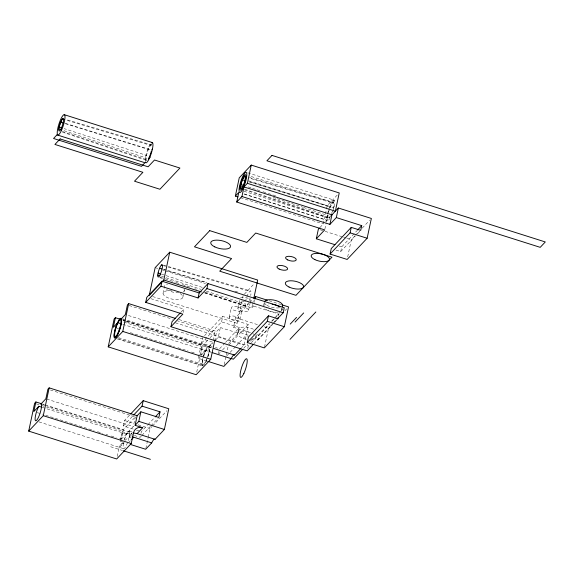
<?xml version="1.0" encoding="UTF-8"?>
<svg xmlns="http://www.w3.org/2000/svg" width="574" height="574" viewBox="0 0 574 574"><rect width="100%" height="100%" fill="white"/><g stroke="black" fill="none" stroke-linecap="round" stroke-linejoin="round"><path stroke-width="0.43" stroke-dasharray="2.87 2.15" d="M327.065 217.037L327.991 215.135M150.89 144.218L150.646 145.365L65.773 120.002M332.92 200.742L332.461 202.952L329.792 208.039M132.321 432.48L130.212 434.834L129.329 437.087L129.781 431.971A9.765 2.117 -72.4 0 0 124.565 438.744L124.206 439.842M120.497 439.44L122.585 431.16L46.573 407.088M133.168 429.058L123.367 425.951L124.529 420.477L129.961 414.729M117.204 456.452L118.997 448.036L123.223 443.551L123.482 442.669M120.547 440.739L122.585 431.16M119.614 438.694L121.308 439.232L123.345 429.653L135.371 416.918L50.455 390.019M121.308 439.232L126.28 433.958A8.789 1.909 -72.4 0 1 128.361 431.763L133.333 426.489L135.371 416.918M163.045 293.221L164.501 286.383A10.117 4.047 12 0 1 167.508 284.137M140.996 433.255L141.34 431.641L147.367 425.255M145.861 448.409L148.063 438.055M148.243 437.194L150.079 428.57L151.888 426.654M182.884 297.11L183.795 292.833M183.974 291.979L184.34 290.272M183.185 312.464L183.888 309.135L150.991 298.71M206.834 361.017L198.317 358.32L200.355 348.741L202.084 346.904L122.657 321.749M212.179 346.452L201.56 343.087L202.722 337.612M196.724 372.117L200.046 356.483M200.419 354.739L202.084 346.904M207.63 340.332L202.852 345.397L200.814 354.976L205.133 350.391A9.765 2.117 -72.4 0 1 208.513 346.818L212.832 342.233L127.923 315.341M213.205 340.497L214.87 332.662L177.517 320.83M214.611 341.049L216.649 331.471L220.359 327.539L238.332 333.229L239.537 327.575L221.564 321.885L207.623 336.658M215.673 339.923L218.328 337.117L220.359 327.539M221.564 321.885L222.726 316.41L248.277 324.504L243.871 345.204L241.546 347.672M218.5 353.627L219.017 351.202M229.256 317.343L231.293 307.764M224.233 364.684L228.265 345.706M250.443 332.611L233.503 327.245L235.541 317.673L248.664 303.761M237.873 308.216L239.903 298.638M233.503 327.245L237.213 323.313L241.833 301.58M242.572 298.1L243.125 295.495M239.954 319.438L241.991 309.867M237.614 333.681L238.519 329.433M248.571 310.312L250.601 300.74M204.803 292.998L251.778 307.879L252.517 304.399M252.703 303.524L253.629 299.176M251.778 307.879L253.507 306.042L254.246 302.563M254.433 301.694L254.806 299.951M247.746 348.375L248.277 345.878L250.716 343.295M255.954 337.275L256.499 334.728M263.645 305.433L264.37 302.032M252.388 338.294L257.913 340.038L258.917 335.295L269.83 323.736M264.506 347.055L268.532 328.12L272.169 324.267M278.591 315.678L278.928 314.093L253.507 306.042M281.805 309.881L282.351 307.327M320.012 227.448L323.334 223.932L327.209 205.686L338.029 194.22M324.891 229.019L326.19 222.927M326.369 222.059L326.742 220.316L243.9 194.077M335.991 250.077L340.719 251.577L341.731 246.834L356.885 230.777M347.686 256.872L351.338 239.659L354.976 235.806M123.223 443.551L123.41 442.726M129.329 437.087L131.977 434.281M328.421 212.631L329.031 210.314M151.694 144.225L151.493 144.906L66.103 119.514M333.996 200.111L333.3 202.493L332.461 202.952L250.034 178.32M145.251 159.457L146.14 157.965L63.334 130.485M124.831 440.43L127.765 438.106L131.324 436.986M180.918 312.278L183.888 309.135M204.538 335.682L222.726 316.41M244.337 294.211L254.655 283.276M123.367 425.951L133.017 415.727M201.56 343.087L207.013 337.304M210.091 337.727L214.87 332.662M334.212 206.74L333.437 207.566L248.908 181.463M325.609 221.521L330.208 216.642M249.812 302.548L253.242 298.911M198.317 358.32L199.472 357.093M201.194 355.27L205.643 350.556L210.436 352.07M207.601 357.322A9.765 2.117 -72.4 0 0 209.022 346.976L212.897 342.865M120.554 444.95L123.353 441.987M129.243 441.951L130.363 440.767M147.97 424.616L154.607 417.585M224.986 342.994L219.526 348.777L215.444 347.485M225.589 342.355L239.537 327.575M141.347 436.018L140.135 437.295L134.416 435.487M141.95 435.379L150.388 426.432M150.991 425.793L158.23 418.123M218.931 353.792L220.143 352.508M222.569 349.932L226.206 346.079M228.631 343.51L238.332 333.229M152.49 426.016L166.962 410.675M228.875 345.06L248.277 324.504M226.508 356.189L229.543 352.974M230.145 352.336L235.605 346.553M236.208 345.907L245.909 335.632L247.566 336.156M243.656 348.267L247.896 343.769M250.321 341.2L253.349 337.986M251.326 342.642L269.012 323.901M271.452 321.311L275.111 317.436M275.721 316.791L280.6 311.617M281.21 310.972L283.649 308.389M272.255 321.16L274.078 319.237M274.681 318.592L278.928 314.093M355.586 235.161L359.224 231.308M362.251 228.093L369.527 220.38M272.772 323.621L276.41 319.768M284.898 310.771L286.72 308.848M340.719 251.577L355.27 236.158M357.695 233.589L360.12 231.021M253.923 343.769L273.439 323.083M274.049 322.437L276.489 319.847M257.913 340.038L272.463 324.619M274.889 322.05L276.704 320.12M145.767 156.2L146.535 155.411L64.159 128.626M130.793 434.102L132.006 433.27M249.453 177.553L333.3 202.493L250.429 176.247M163.561 265.102L250.486 290.953M163.92 265.791L165.628 266.3M167.96 267.003L249.647 291.413M65.522 123.396L150.84 149.742M65.328 123.697L148.386 149.427L148.171 148.436M248.729 181.771L330.194 207.006L329.978 206.016M163.726 269.192L206.389 282.365M234.831 291.147L239.566 292.611M163.533 269.493L165.118 269.988M167.472 270.713L206.934 282.939M247.724 172.788L334.168 200.161M248.635 180.803L327.209 205.686M243.964 191.257L328.515 218.041M244.086 193.897L327.675 220.387M240.492 197.693L323.334 223.932M320.041 229.744L324.274 231.085M325.121 231.351L342.879 236.976M343.726 237.249L346.266 238.052M347.112 238.318L351.338 239.659M339.191 246.031L341.731 246.834M269.077 300.754L280.923 304.507M155.159 267.635L157.721 268.445M162.844 270.067L164.551 270.612M165.405 270.878L205.549 283.592M235.541 317.673L258.379 324.906M264.298 326.778L268.532 328.12M152.662 296.536L237.213 323.313M257.224 334.764L258.917 335.295M179.074 319.567L216.649 331.471M129.107 305.497L172.422 319.216M175.4 322.796L248.277 345.878M218.328 337.117L243.871 345.204M122.635 318.828L208.893 346.151M208.269 346.603L211.627 347.672M122.614 319.61L208.513 346.818M209.022 346.976L211.576 347.787M123.03 320.12L125.577 320.923M126.431 321.196L202.852 345.397M123.008 320.622L125.57 321.433M126.423 321.705L208.412 347.672M200.355 348.741L210.974 352.106M122.771 324.303L205.133 350.391M116.752 328.35L120.145 329.426M130.341 332.655L174.503 346.639M177.904 347.715L188.093 350.944M191.494 352.02L194.887 353.096M118.596 337.67L203.146 364.447M118.337 338.61L202.895 365.387M117.261 338.925L202.672 365.975M124.529 420.477L133.9 423.447M138.155 424.796L150.079 428.57M46.716 399.059L133.333 426.489M136.44 430.091L139.704 431.124M129.272 431.024L131.826 431.835M42.677 404.103L44.377 404.641M45.224 404.914L123.345 429.653M128.361 431.763L128.992 431.964L46.781 405.926M42.576 404.591L46.15 405.725M36.32 403.845L45.719 406.815M122.169 431.605L133.606 435.228M42.218 407.339L126.28 433.958M37.245 412.606L42.34 414.22M45.741 415.296L94.136 430.622M97.537 431.698L102.631 433.313M106.025 434.389L107.725 434.927M111.119 436.003L116.213 437.618M120.131 441.184L123.539 442.26M39.01 421.897L123.568 448.674M110.624 446.737L122.47 450.49M248.169 186.923L251.096 187.877M252.574 188.358L256.277 189.564M257.023 189.8L260.008 190.776M263.007 191.752L266.781 192.979M268.302 193.474L272.105 194.708M272.872 194.959L277.486 196.459M161.466 274.121L165.355 275.384M166.087 275.628L202.457 287.452M273.339 197.427L275.757 198.231M277.35 198.755L302.785 207.192M303.524 207.436L327.948 215.544M161.567 276.281L163.855 277.034M166.101 277.78L200.857 289.318M206.31 291.126L245.141 304.005M244.818 189.284L329.347 217.56M62.222 131.439L146.75 159.715M159.658 276.962L162.786 278.01M165.133 278.792L175.307 282.2M176.089 282.458L180.788 284.03M182.353 284.553L191.745 287.696M194.873 288.744L196.444 289.267M205.054 292.144L246.533 306.021M244.33 189.743L328.414 218.012M62.516 132.156L146.6 160.433M159.83 277.637L163.203 278.77M204.509 292.661L245.6 306.473M124.551 439.469A8.789 1.909 -72.4 0 1 129.451 432.947A8.789 1.909 -72.4 0 1 125.548 446.888A8.789 1.909 -72.4 0 1 123.668 442.604M118.997 448.036A8.144 7.247 43.3 0 1 125.225 442.769M203.813 355.966A8.789 1.909 -72.4 0 1 208.914 348.461A8.789 1.909 -72.4 0 1 205.148 362.467A8.789 1.909 -72.4 0 1 203.174 358.348M202.572 365.939A10.389 2.253 -72.4 0 1 203.734 355.055A10.389 2.253 -72.4 0 1 208.986 346.187A10.389 2.253 -72.4 0 1 207.824 357.071M206.862 359.747A10.389 2.253 -72.4 0 1 204.961 363.758M206.74 359.683A9.765 2.117 -72.4 0 1 202.249 364.189A9.765 2.117 -72.4 0 1 205.643 350.556M180.093 293.558A10.117 4.047 12 0 1 177.99 299.614A10.117 4.047 12 0 1 163.454 294.663A10.117 4.047 12 0 1 172.437 290.953M184.024 288.987A10.117 4.047 12 0 1 182.597 292.109M178.837 292.805A10.117 4.047 12 0 1 166.03 289.045M240.578 297.777A5.453 2.181 12 0 1 247.416 298.035A5.453 2.181 12 0 1 250.329 301.293M244.502 301.759A5.453 2.181 12 0 1 241.41 300.554M248.485 302.692A8.144 1.765 -72.4 0 1 245.112 304.471A8.144 1.765 -72.4 0 1 248.886 292.431A8.144 1.765 -72.4 0 1 250.73 295.524M250.099 298.143A8.144 1.765 -72.4 0 1 249.367 300.46M147.03 160.383A8.144 1.765 -72.4 0 1 147.654 151.378A8.144 1.765 -72.4 0 1 152.01 145.767M145.229 161.416A10.626 2.303 -72.4 0 1 146.743 152.454A10.626 2.303 -72.4 0 1 150.639 143.722M328.464 212.43A8.144 1.765 -72.4 0 1 333.408 202.522A8.144 1.765 -72.4 0 1 331.435 213.901A8.144 1.765 -72.4 0 1 327.976 215.272M330.237 217.819A10.626 2.303 -72.4 0 1 327.46 214.332A10.626 2.303 -72.4 0 1 333.702 200.154A10.626 2.303 -72.4 0 1 332.568 212.531M280.858 307.836A9.349 3.745 12 0 1 281.569 310.548M278.318 312.084A9.349 3.745 12 0 1 264.04 307.894M263.71 305.612A9.349 3.745 12 0 1 268.553 303.94M279.222 307.829A9.349 3.745 12 0 1 264.471 302.807M255.387 335.668A9.349 3.745 12 0 1 251.699 339.571M246.368 339.212A9.349 3.745 12 0 1 237.844 333.028A9.349 3.745 12 0 1 250.479 332.64M252.703 333.616A9.349 3.745 12 0 1 253.995 334.391M248.176 335.123A9.349 3.745 12 0 1 239.143 328.321A9.349 3.745 12 0 1 254.282 329.741M239.918 310.434A5.453 2.181 12 0 0 248.52 310.52A5.453 2.181 12 0 0 241.224 306.846A5.453 2.181 12 0 0 239.918 310.434M231.308 319.56A5.453 2.181 12 0 0 239.91 319.646A5.453 2.181 12 0 0 232.606 315.973A5.453 2.181 12 0 0 231.308 319.56M233.338 309.982A5.453 2.181 12 0 0 241.941 310.068A5.453 2.181 12 0 0 234.644 306.401A5.453 2.181 12 0 0 233.338 309.982"/><path stroke-width="0.86" d="M63.018 118.596C60.098 120.956 59.466 125.419 58.77 128.971L61.052 129.731M244.825 176.182C241.905 178.536 241.274 183.006 240.578 186.557L242.859 187.311M133.62 415.088L142.058 406.141L160.031 411.831L158.833 417.485L140.86 411.795L137.15 415.727L135.112 425.305L142.689 427.702A8.144 7.247 43.3 0 0 133.563 432.602L131.231 443.544L116.673 458.978L28.7 431.117L34.612 403.3L35.882 401.951L41.83 403.838M35.882 401.951L33.852 411.529L38.824 406.263L41.371 407.066M28.7 431.117L43.265 415.684L49.177 387.866L137.15 415.727M215.673 339.923L214.611 341.049L210.737 359.288L196.172 374.722L108.206 346.861L114.118 319.044L115.388 317.695L120.483 319.309M115.388 317.695L113.351 327.273L117.677 322.696L120.224 323.499M108.206 346.861L122.771 331.428L128.684 303.61L175.658 318.484M253.313 344.414L247.215 350.879L170.952 326.721L182.826 314.129L145.71 302.376L146.772 297.375L162.033 281.195L199.156 292.955L207.996 283.585L284.259 307.743L283.197 312.737L277.099 319.201M145.71 302.376L160.971 286.196L162.033 281.195M169.725 252.201L155.159 267.635L149.247 295.452L163.812 280.019L169.725 252.201L257.69 280.062L253.816 298.301L255.545 296.471L267.391 300.216M135.112 425.305L138.822 421.373L140.86 411.795M142.058 406.141L143.22 400.666L168.77 408.76L164.372 429.46L155.066 439.325A9.765 2.117 -72.4 0 0 151.687 442.906L145.681 449.27L130.348 444.42M170.952 326.721L172.013 321.72L180.329 312.909M160.971 286.196L198.095 297.949L199.156 292.955M198.095 297.949L206.934 288.586L207.996 283.585M237.923 196.875L235.362 196.064L239.243 177.825L251.261 165.082L339.234 192.95L335.352 211.189L247.387 183.328L243.979 186.937L241.941 196.516L236.739 202.034L324.705 229.894L316.317 238.784L334.951 244.689M236.739 202.034L238.777 192.455L235.362 196.064M247.387 183.328L251.261 165.082M254.992 299.083L255.545 296.471M281.769 304.772L288.535 306.918L284.331 326.706L264.32 347.909L247.279 342.513L248.442 337.038L268.445 315.836L277.916 318.835L278.254 317.257M247.279 342.513L267.283 321.311L268.445 315.836M316.317 238.784L318.348 229.213L319.46 228.036M329.906 224.377L331.944 214.805L338.359 208.01L371.349 218.457L367.138 238.246L347.134 259.448L330.093 254.052L331.255 248.578L351.259 227.376L360.73 230.375L361.735 225.632L336.321 217.582L329.906 224.377L241.941 196.516M336.321 217.582L338.359 208.01M330.093 254.052L350.097 232.85L351.259 227.376M62.358 118.983A6.515 1.413 -72.4 0 1 63.154 122.664A6.515 1.413 -72.4 0 1 59.875 130.657A6.515 1.413 -72.4 0 1 59.079 126.976L61.963 119.471L62.358 118.983L64.066 119.492M240.893 184.555L242.364 179.798L244.165 176.562A6.515 1.413 -72.4 0 1 244.962 180.243A6.515 1.413 -72.4 0 1 241.683 188.236A6.515 1.413 -72.4 0 1 240.893 184.555L243.433 185.38M152.002 143.177L152.189 142.531M151.823 149.778L152.404 149.161M148.401 159.055L150.137 157.219M49.177 387.866L47.907 389.215L45.87 398.794L40.898 404.06M128.684 303.61L127.406 304.959L125.376 314.53L121.049 319.115A9.765 2.117 -72.4 0 1 118.883 331.528A9.765 2.117 -72.4 0 1 114.291 336.4A9.765 2.117 -72.4 0 1 117.677 322.696M130.563 414.091L143.22 400.666M131.482 439.584L133.72 437.209L151.687 442.906M133.462 432.961L137.093 433.635L142.689 427.702M155.21 416.946L160.031 411.831M240.965 348.289L234.565 355.069A9.765 2.117 -72.4 0 0 231.193 358.642L223.867 366.406L207.688 361.283M242.443 349.552L233.345 359.188L230.863 358.406M357.494 230.131L361.735 225.632M290.222 324.102L296.543 317.4M295.058 322.064L303.668 312.938M289.999 339.377L315.851 311.976M132.336 436.965L133.72 437.209M161.351 265.023L163.066 265.532M60.557 122.212L63.736 123.202M242.364 179.798L245.543 180.781M159.55 268.259L161.94 268.998M64.223 114.671L152.354 142.574M243.979 186.937L331.944 214.805M350.097 232.85L367.138 238.246M206.934 288.586L283.197 312.737M163.812 280.019L201.388 291.922M267.283 321.311L284.331 326.706M213.808 348.497L234.565 355.069M212.028 352.579L231.193 358.642M122.771 331.428L210.737 359.288M138.822 421.373L164.372 429.46M137.093 433.635L155.066 439.325M43.265 415.684L131.231 443.544M123.317 450.755L150.395 459.336M59.079 126.976L61.619 127.801M158.08 273.016L160.62 273.848M157.764 275.018L160.046 275.771M41.019 404.096A8.789 1.909 -72.4 0 1 39.333 415.289A8.789 1.909 -72.4 0 1 35.1 419.451A8.789 1.909 -72.4 0 1 38.824 406.263M151.371 151.098A8.144 1.765 -72.4 0 1 148.293 158.955M151.744 142.639A10.626 2.303 -72.4 0 1 151.127 153.854A10.626 2.303 -72.4 0 1 145.358 162.105M331.808 214.504A10.626 2.303 -72.4 0 1 331.413 215.437M272.155 304.184A9.349 3.745 12 0 1 279.847 306.997M264.449 301.687A9.349 3.745 12 0 1 275.656 300.496A9.349 3.745 12 0 1 282.243 306.588M56.962 134.868L53.554 138.485L141.527 166.345L144.935 162.729L56.962 134.868M60.134 138.937L54.925 144.447L142.897 172.308L134.503 181.205L159.924 189.255L179.927 168.053L154.514 160.002L148.099 166.797L60.134 138.937M271.997 155.396L266.91 160.785L540.213 247.344L545.3 241.955L271.997 155.396M209.74 230.64L194.471 246.82L231.595 258.58L219.713 271.172L295.976 295.323L331.966 257.188L255.695 233.03L246.856 242.4L209.74 230.64M117.957 333.114A8.789 1.909 -72.4 0 0 120.526 319.84A8.789 1.909 -72.4 0 0 114.958 331.643A8.789 1.909 -72.4 0 0 117.957 333.114M117.979 334.011A10.389 2.253 -72.4 0 0 121.021 318.326A10.389 2.253 -72.4 0 0 114.441 332.267A10.389 2.253 -72.4 0 0 117.979 334.011M243.878 373.387A9.765 2.117 -72.4 0 0 246.641 358.757A9.765 2.117 -72.4 0 0 240.456 372.031A9.765 2.117 -72.4 0 0 243.878 373.387M160.225 274.487A6.515 1.413 -72.4 0 0 162.119 264.671A6.515 1.413 -72.4 0 0 157.994 273.432A6.515 1.413 -72.4 0 0 160.225 274.487M61.396 130.535A10.626 2.303 -72.4 0 0 64.338 114.692A10.626 2.303 -72.4 0 0 57.615 129.222A10.626 2.303 -72.4 0 0 61.396 130.535M243.204 188.114A10.626 2.303 -72.4 0 0 246.146 172.279A10.626 2.303 -72.4 0 0 239.43 186.808A10.626 2.303 -72.4 0 0 243.204 188.114M242.996 187.088A8.144 1.765 -72.4 0 0 245.471 174.683A8.144 1.765 -72.4 0 0 240.312 185.431A8.144 1.765 -72.4 0 0 242.996 187.088M314.904 259.635A9.349 3.745 12 0 0 329.462 259.563A9.349 3.745 12 0 0 316.647 253.378A9.349 3.745 12 0 0 314.904 259.635M289.052 287.036A9.349 3.745 12 0 0 303.61 286.957A9.349 3.745 12 0 0 290.796 280.779A9.349 3.745 12 0 0 289.052 287.036M279.143 269.07A5.453 2.181 12 0 0 287.631 269.027A5.453 2.181 12 0 0 280.155 265.418A5.453 2.181 12 0 0 279.143 269.07M287.753 259.943A5.453 2.181 12 0 0 296.241 259.9A5.453 2.181 12 0 0 288.765 256.291A5.453 2.181 12 0 0 287.753 259.943M214.791 246.892A10.117 4.047 12 0 0 230.533 246.813A10.117 4.047 12 0 0 216.671 240.126A10.117 4.047 12 0 0 214.791 246.892"/></g></svg>
